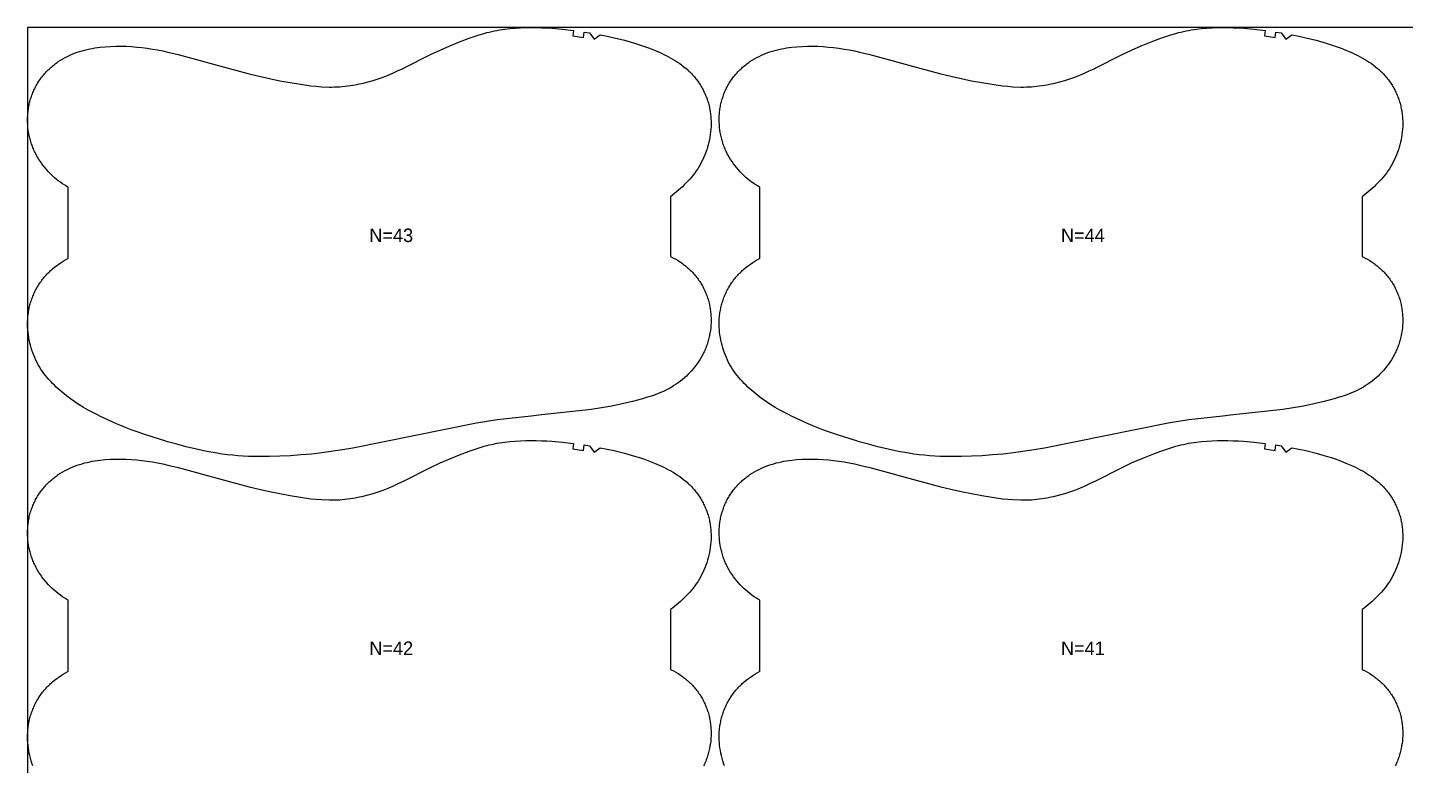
# Model space of a CAD drawing. Header units: inches. Extents: x 0 to 1785, y 0 to 1069.
# Drawn here: x 0 to 509, y 796 to 1069 of the extents above; entities that cross this region are included whole.
import ezdxf

# ---------------------------------------------------------------- set-up
doc = ezdxf.new("R2010")
doc.units = ezdxf.units.IN

msp = doc.modelspace()

# ---------------------------------------------------------------- linework, layer by layer
at = {"layer": '1'}
for points in [[(0.5, 0), (1785.3947, 0), (1785.3947, 1068.9509), (0.5, 1068.9509), (0.5, 0)], [(108.9878, 1047.1074), (111.8933, 1046.9882), (112.8624, 1046.9846), (113.8315, 1047.0011), (114.8002, 1047.0375), (115.7682, 1047.0936), (116.735, 1047.1689), (117.7003, 1047.2631), (118.6636, 1047.3757), (119.6247, 1047.5066), (120.5831, 1047.6551), (121.5385, 1047.8211), (122.4906, 1048.0039), (124.385, 1048.4185), (126.2651, 1048.8948), (128.13, 1049.429), (129.9785, 1050.0178), (131.8087, 1050.661), (133.6183, 1051.3587), (135.4051, 1052.1114), (137.1682, 1052.917), (138.9123, 1053.7644), (139.2795, 1053.9509), (149.2879, 1059.0361), (152.8118, 1060.6568), (156.3784, 1062.1827), (159.9761, 1063.6317), (163.6071, 1064.9973), (165.4371, 1065.6431), (167.2793, 1066.2521), (169.1359, 1066.8115), (170.0703, 1067.0687), (171.0092, 1067.3086), (171.9528, 1067.5301), (172.9007, 1067.7333), (173.8525, 1067.9187), (174.8077, 1068.0868), (176.7267, 1068.3727), (178.6541, 1068.595), (180.5866, 1068.758), (182.5228, 1068.8674), (184.4613, 1068.9296), (186.401, 1068.9509), (188.3407, 1068.9365), (190.2796, 1068.8866), (192.2171, 1068.8008), (194.1523, 1068.6783), (198.0148, 1068.3288), (202.1341, 1067.8421), (201.88, 1065.8583), (205.804, 1065.3193), (206.0969, 1067.2978), (208.0734, 1066.9927), (209.699, 1064.6909), (212.0126, 1066.2991), (214.5846, 1065.7793), (217.1455, 1065.2074), (220.9079, 1064.2654), (224.6389, 1063.2037), (226.4909, 1062.6254), (228.3305, 1062.0098), (230.1544, 1061.3508), (231.9591, 1060.6421), (233.741, 1059.878), (234.6221, 1059.4737), (235.4959, 1059.0537), (236.3618, 1058.6175), (237.2193, 1058.1646), (238.0677, 1057.6944), (238.9066, 1057.2063), (239.7352, 1056.6996), (240.5516, 1056.1735), (241.3541, 1055.6269), (242.1406, 1055.0586), (242.9092, 1054.4677), (243.6579, 1053.8531), (244.0241, 1053.5366), (244.3847, 1053.2137), (244.7394, 1052.8844), (245.0878, 1052.5485), (245.4299, 1052.2059), (245.7654, 1051.8567), (246.0943, 1051.5012), (246.4165, 1051.1394), (246.732, 1050.7715), (247.0405, 1050.3977), (247.3421, 1050.018), (247.6366, 1049.6328), (247.924, 1049.2421), (248.2042, 1048.8461), (248.477, 1048.4449), (248.7424, 1048.0387), (249.0003, 1047.6277), (249.2506, 1047.212), (249.4932, 1046.7917), (249.7281, 1046.3671), (249.9551, 1045.9383), (250.1742, 1045.5054), (250.3853, 1045.0686), (250.5883, 1044.628), (250.7833, 1044.1838), (250.97, 1043.7362), (251.1485, 1043.2852), (251.3187, 1042.8311), (251.4805, 1042.374), (251.6339, 1041.9141), (251.7788, 1041.4515), (251.9151, 1040.9863), (252.0427, 1040.5187), (252.1617, 1040.0489), (252.2719, 1039.577), (252.3733, 1039.1032), (252.4658, 1038.6276), (252.5494, 1038.1503), (252.6244, 1037.6716), (252.6906, 1037.1916), (252.7483, 1036.7104), (252.7974, 1036.2282), (252.8703, 1035.2613), (252.9099, 1034.2923), (252.9167, 1033.3222), (252.8915, 1032.3524), (252.8346, 1031.3841), (252.7467, 1030.4184), (252.6282, 1029.4561), (252.4796, 1028.4981), (252.3013, 1027.5451), (252.0938, 1026.5978), (251.8575, 1025.6571), (251.5929, 1024.7237), (251.3004, 1023.7984), (250.9803, 1022.8819), (250.6328, 1021.9755), (250.2578, 1021.0802), (249.8553, 1020.1974), (249.4253, 1019.3281), (248.9677, 1018.4736), (248.4825, 1017.635), (247.9697, 1016.8136), (247.4296, 1016.0102), (246.8636, 1015.2247), (246.2734, 1014.4567), (245.6606, 1013.7057), (245.0271, 1012.9715), (244.3744, 1012.2535), (243.7043, 1011.5513), (243.0185, 1010.8646), (242.3186, 1010.1929), (241.6054, 1009.5358), (240.8796, 1008.8926), (240.142, 1008.263), (238.6344, 1007.0423), (237.9167, 1006.498), (237.9167, 984.4287), (238.2142, 984.2874), (239.0759, 983.8432), (239.9229, 983.3705), (240.7536, 982.8696), (241.5668, 982.3405), (241.9664, 982.0656), (242.3611, 981.7837), (242.7507, 981.4949), (243.1351, 981.1993), (243.514, 980.8968), (243.8873, 980.5875), (244.2548, 980.2714), (244.6164, 979.9486), (244.9718, 979.619), (245.321, 979.2828), (245.6637, 978.9399), (245.9998, 978.5904), (246.3292, 978.2346), (246.6517, 977.8726), (246.9673, 977.5044), (247.2758, 977.1302), (247.5771, 976.7502), (247.871, 976.3646), (248.1575, 975.9733), (248.4364, 975.5767), (248.7076, 975.1747), (248.9709, 974.7677), (249.2263, 974.3556), (249.4737, 973.9386), (249.7128, 973.5169), (249.9436, 973.0907), (250.1659, 972.66), (250.3798, 972.225), (250.5852, 971.7859), (250.782, 971.3429), (250.9703, 970.8962), (251.15, 970.446), (251.3212, 969.9923), (251.4837, 969.5355), (251.6375, 969.0756), (251.7827, 968.613), (251.9192, 968.1476), (252.047, 967.6798), (252.1661, 967.2097), (252.2764, 966.7375), (252.3779, 966.2633), (252.4706, 965.7874), (252.5544, 965.3099), (252.6295, 964.831), (252.6958, 964.3508), (252.7533, 963.8695), (252.8021, 963.3872), (252.8423, 962.9041), (252.8738, 962.4203), (252.8967, 961.9359), (252.911, 961.4513), (252.9167, 960.9664), (252.914, 960.4814), (252.9027, 959.9965), (252.8549, 959.0276), (252.7734, 958.0608), (252.6586, 957.0974), (252.5105, 956.1386), (252.3292, 955.1856), (252.2261, 954.7117), (252.1147, 954.2398), (251.995, 953.7699), (251.8671, 953.3023), (251.7308, 952.8371), (251.5863, 952.3744), (251.4336, 951.9145), (251.2726, 951.4574), (251.1033, 951.0034), (250.9258, 950.5525), (250.7401, 950.105), (250.5463, 949.6609), (250.3445, 949.2204), (250.1349, 948.7835), (249.9175, 948.3503), (249.6926, 947.9209), (249.2205, 947.074), (248.7195, 946.2434), (248.1909, 945.43), (247.6355, 944.6344), (247.0544, 943.8575), (246.4487, 943.0999), (245.8191, 942.3623), (245.1663, 941.6452), (244.4912, 940.9492), (243.7945, 940.2748), (243.0768, 939.6227), (242.3391, 938.9933), (241.5821, 938.3872), (240.8064, 937.8049), (240.0132, 937.2468), (239.2033, 936.713), (238.3777, 936.2037), (237.9167, 935.9378), (237.5375, 935.7191), (236.6835, 935.2595), (235.8167, 934.825), (234.9382, 934.416), (234.0489, 934.032), (233.15, 933.6713), (232.2426, 933.3316), (231.3279, 933.0104), (229.4811, 932.4144), (227.6189, 931.8647), (223.8728, 930.8542), (220.1012, 929.9526), (216.3037, 929.1607), (212.4833, 928.4887), (208.644, 927.9393), (189.3636, 925.8304), (186.4449, 925.5), (173.9468, 924.0852), (166.2922, 922.8248), (120.6705, 913.5886), (116.8432, 912.9585), (109.1576, 911.8988), (105.303, 911.4648), (101.44, 911.1137), (97.5704, 910.8433), (93.6965, 910.6489), (89.8191, 910.5317), (85.9397, 910.5), (82.0619, 910.5844), (80.125, 910.6809), (78.1904, 910.8162), (76.2591, 910.9913), (74.3319, 911.2069), (72.4096, 911.463), (70.4925, 911.7572), (66.6749, 912.4464), (62.88, 913.2495), (59.1068, 914.149), (55.6466, 915.0514), (52.2046, 916.0201), (51.6229, 916.1908), (44.2231, 918.5204), (40.5524, 919.7785), (38.7315, 920.4457), (36.9251, 921.149), (35.1355, 921.893), (33.359, 922.6695), (27.1866, 925.5), (26.3034, 925.905), (24.5627, 926.7594), (22.848, 927.6618), (22.0031, 928.1358), (21.1669, 928.6254), (19.5204, 929.6486), (17.9077, 930.7263), (16.3282, 931.8533), (15.5, 932.4815), (14.7823, 933.0258), (13.2747, 934.2465), (12.5372, 934.8761), (11.8114, 935.5193), (11.0982, 936.1764), (10.3982, 936.8481), (9.7124, 937.5348), (9.0423, 938.237), (8.3897, 938.955), (7.7561, 939.6892), (7.1434, 940.4402), (6.5531, 941.2082), (5.9871, 941.9937), (5.447, 942.7971), (4.9343, 943.6185), (4.4491, 944.4571), (3.9915, 945.3116), (3.5614, 946.1809), (3.1589, 947.0637), (2.7839, 947.959), (2.4364, 948.8654), (2.1164, 949.7819), (1.8238, 950.7072), (1.5592, 951.6406), (1.3229, 952.5813), (1.1154, 953.5286), (0.9371, 954.4816), (0.7885, 955.4396), (0.6701, 956.4019), (0.5821, 957.3676), (0.5253, 958.3359), (0.5, 959.3057), (0.5069, 960.2758), (0.5465, 961.2448), (0.6194, 962.2117), (0.6685, 962.6939), (0.7261, 963.1751), (0.7924, 963.6551), (0.8673, 964.1338), (0.951, 964.6111), (1.0435, 965.0867), (1.1449, 965.5605), (1.2551, 966.0324), (1.374, 966.5022), (1.5017, 966.9698), (1.638, 967.435), (1.7828, 967.8976), (1.9362, 968.3575), (2.098, 968.8146), (2.2682, 969.2687), (2.4467, 969.7197), (2.6335, 970.1673), (2.8284, 970.6115), (3.0314, 971.0521), (3.2425, 971.4889), (3.4616, 971.9218), (3.6886, 972.3506), (3.9235, 972.7752), (4.1661, 973.1955), (4.4164, 973.6112), (4.6744, 974.0222), (4.9398, 974.4284), (5.2126, 974.8296), (5.4927, 975.2256), (5.7801, 975.6163), (6.0746, 976.0015), (6.3762, 976.3812), (6.6848, 976.755), (7.0002, 977.1229), (7.3224, 977.4847), (7.6513, 977.8402), (7.9869, 978.1894), (8.3289, 978.532), (8.6774, 978.8679), (9.032, 979.1972), (9.3926, 979.5201), (9.7589, 979.8366), (10.5076, 980.4512), (11.2761, 981.0421), (12.0626, 981.6104), (12.8651, 982.157), (13.6816, 982.6831), (14.5101, 983.1898), (15.349, 983.6779), (15.5, 983.7615), (15.5, 1009.9543), (15.039, 1010.2202), (14.2134, 1010.7295), (13.4035, 1011.2633), (12.6103, 1011.8214), (11.8347, 1012.4037), (11.0776, 1013.0098), (10.3399, 1013.6392), (9.6223, 1014.2913), (8.9255, 1014.9657), (8.2504, 1015.6617), (7.5977, 1016.3788), (6.968, 1017.1164), (6.3623, 1017.874), (5.7812, 1018.6509), (5.2259, 1019.4465), (4.6972, 1020.2599), (4.1963, 1021.0905), (3.7242, 1021.9374), (3.4992, 1022.3668), (3.2819, 1022.8), (3.0722, 1023.2369), (2.8704, 1023.6774), (2.6766, 1024.1215), (2.4909, 1024.569), (2.3134, 1025.0199), (2.1442, 1025.4739), (1.9831, 1025.931), (1.8304, 1026.3909), (1.6859, 1026.8536), (1.5497, 1027.3188), (1.4217, 1027.7864), (1.302, 1028.2563), (1.1906, 1028.7282), (1.0875, 1029.2021), (0.9062, 1030.1551), (0.7581, 1031.1139), (0.6433, 1032.0773), (0.5619, 1033.0441), (0.514, 1034.013), (0.5028, 1034.4979), (0.5, 1034.9829), (0.5058, 1035.4678), (0.5201, 1035.9524), (0.543, 1036.4368), (0.5745, 1036.9206), (0.6146, 1037.4037), (0.6634, 1037.886), (0.721, 1038.3673), (0.7873, 1038.8475), (0.8623, 1039.3264), (0.9462, 1039.8039), (1.0389, 1040.2798), (1.1404, 1040.754), (1.2507, 1041.2262), (1.3697, 1041.6963), (1.4975, 1042.1641), (1.634, 1042.6295), (1.7792, 1043.0921), (1.9331, 1043.552), (2.0956, 1044.0088), (2.2667, 1044.4625), (2.4464, 1044.9127), (2.6347, 1045.3594), (2.8316, 1045.8024), (3.037, 1046.2415), (3.2508, 1046.6765), (3.4732, 1047.1072), (3.704, 1047.5334), (3.9431, 1047.9551), (4.1904, 1048.3721), (4.4458, 1048.7842), (4.7091, 1049.1912), (4.9803, 1049.5932), (5.2592, 1049.9898), (5.5457, 1050.3811), (5.8396, 1050.7667), (6.1409, 1051.1467), (6.4494, 1051.5209), (6.765, 1051.8891), (7.0875, 1052.2511), (7.4169, 1052.6069), (7.753, 1052.9564), (8.0957, 1053.2993), (8.4449, 1053.6355), (8.8004, 1053.9651), (9.1619, 1054.2879), (9.5295, 1054.604), (9.9028, 1054.9133), (10.2817, 1055.2158), (10.666, 1055.5114), (11.0556, 1055.8002), (11.4503, 1056.0821), (11.8499, 1056.357), (12.6631, 1056.8861), (13.4939, 1057.387), (14.3408, 1057.8597), (15.2026, 1058.3039), (16.0781, 1058.72), (16.9662, 1059.1083), (17.8659, 1059.4693), (18.7761, 1059.8032), (19.6957, 1060.1106), (20.6236, 1060.3917), (21.5589, 1060.647), (22.5004, 1060.877), (23.4474, 1061.0828), (24.3993, 1061.2656), (25.3555, 1061.4267), (26.3153, 1061.5674), (27.278, 1061.6889), (29.2095, 1061.8794), (31.1456, 1062.0068), (33.0839, 1062.0737), (35.023, 1062.0815), (36.9613, 1062.0314), (38.8973, 1061.9252), (40.8301, 1061.7667), (42.7589, 1061.5603), (44.6829, 1061.3103), (46.6012, 1061.0203), (48.5128, 1060.6903), (50.4167, 1060.3196), (52.3116, 1059.9075), (56.0753, 1058.972), (74.6284, 1053.9509), (82.2867, 1051.8783), (86.0547, 1050.9562), (89.8389, 1050.1032), (93.6392, 1049.3256), (97.4536, 1048.6203), (101.2805, 1047.9899), (105.1244, 1047.469), (107.054, 1047.2637), (108.9878, 1047.1074)], [(364.4008, 1047.1074), (367.3063, 1046.9882), (368.2754, 1046.9846), (369.2445, 1047.0011), (370.2132, 1047.0375), (371.1812, 1047.0936), (372.148, 1047.1689), (373.1133, 1047.2631), (374.0766, 1047.3757), (375.0377, 1047.5066), (375.9961, 1047.6551), (376.9515, 1047.8211), (377.9036, 1048.0039), (379.798, 1048.4185), (381.6781, 1048.8948), (383.543, 1049.429), (385.3915, 1050.0178), (387.2217, 1050.661), (389.0313, 1051.3587), (390.8181, 1052.1114), (392.5812, 1052.917), (394.3253, 1053.7644), (394.6925, 1053.9509), (404.7009, 1059.0361), (408.2248, 1060.6568), (411.7914, 1062.1827), (415.3891, 1063.6317), (419.0201, 1064.9973), (420.8501, 1065.6431), (422.6923, 1066.2521), (424.5489, 1066.8115), (425.4833, 1067.0687), (426.4222, 1067.3086), (427.3658, 1067.5301), (428.3137, 1067.7333), (429.2655, 1067.9187), (430.2207, 1068.0868), (432.1397, 1068.3727), (434.0671, 1068.595), (435.9996, 1068.758), (437.9358, 1068.8674), (439.8743, 1068.9296), (441.814, 1068.9509), (443.7537, 1068.9365), (445.6926, 1068.8866), (447.6301, 1068.8008), (449.5653, 1068.6783), (453.4278, 1068.3288), (457.5471, 1067.8421), (457.293, 1065.8583), (461.217, 1065.3193), (461.5099, 1067.2978), (463.4864, 1066.9927), (465.112, 1064.6909), (467.4256, 1066.2991), (469.9976, 1065.7793), (472.5585, 1065.2074), (476.3209, 1064.2654), (480.0519, 1063.2037), (481.9039, 1062.6254), (483.7435, 1062.0098), (485.5674, 1061.3508), (487.3721, 1060.6421), (489.154, 1059.878), (490.0351, 1059.4737), (490.9089, 1059.0537), (491.7748, 1058.6175), (492.6323, 1058.1646), (493.4807, 1057.6944), (494.3196, 1057.2063), (495.1482, 1056.6996), (495.9646, 1056.1735), (496.7671, 1055.6269), (497.5536, 1055.0586), (498.3222, 1054.4677), (499.0709, 1053.8531), (499.4371, 1053.5366), (499.7977, 1053.2137), (500.1524, 1052.8844), (500.5008, 1052.5485), (500.8429, 1052.2059), (501.1784, 1051.8567), (501.5073, 1051.5012), (501.8295, 1051.1394), (502.145, 1050.7715), (502.4535, 1050.3977), (502.7551, 1050.018), (503.0496, 1049.6328), (503.337, 1049.2421), (503.6172, 1048.8461), (503.89, 1048.4449), (504.1554, 1048.0387), (504.4133, 1047.6277), (504.6636, 1047.212), (504.9062, 1046.7917), (505.1411, 1046.3671), (505.3681, 1045.9383), (505.5872, 1045.5054), (505.7983, 1045.0686), (506.0013, 1044.628), (506.1963, 1044.1838), (506.383, 1043.7362), (506.5615, 1043.2852), (506.7317, 1042.8311), (506.8935, 1042.374), (507.0469, 1041.9141), (507.1918, 1041.4515), (507.3281, 1040.9863), (507.4557, 1040.5187), (507.5747, 1040.0489), (507.6849, 1039.577), (507.7863, 1039.1032), (507.8788, 1038.6276), (507.9624, 1038.1503), (508.0374, 1037.6716), (508.1036, 1037.1916), (508.1613, 1036.7104), (508.2104, 1036.2282), (508.2833, 1035.2613), (508.3229, 1034.2923), (508.3297, 1033.3222), (508.3045, 1032.3524), (508.2476, 1031.3841), (508.1597, 1030.4184), (508.0412, 1029.4561), (507.8926, 1028.4981), (507.7143, 1027.5451), (507.5068, 1026.5978), (507.2705, 1025.6571), (507.0059, 1024.7237), (506.7134, 1023.7984), (506.3933, 1022.8819), (506.0458, 1021.9755), (505.6708, 1021.0802), (505.2683, 1020.1974), (504.8383, 1019.3281), (504.3807, 1018.4736), (503.8955, 1017.635), (503.3827, 1016.8136), (502.8426, 1016.0102), (502.2766, 1015.2247), (501.6864, 1014.4567), (501.0736, 1013.7057), (500.4401, 1012.9715), (499.7874, 1012.2535), (499.1173, 1011.5513), (498.4315, 1010.8646), (497.7316, 1010.1929), (497.0184, 1009.5358), (496.2926, 1008.8926), (495.555, 1008.263), (494.0474, 1007.0423), (493.3297, 1006.498), (493.3297, 984.4287), (493.6272, 984.2874), (494.4889, 983.8432), (495.3359, 983.3705), (496.1666, 982.8696), (496.9798, 982.3405), (497.3794, 982.0656), (497.7741, 981.7837), (498.1637, 981.4949), (498.5481, 981.1993), (498.927, 980.8968), (499.3003, 980.5875), (499.6678, 980.2714), (500.0294, 979.9486), (500.3848, 979.619), (500.734, 979.2828), (501.0767, 978.9399), (501.4128, 978.5904), (501.7422, 978.2346), (502.0647, 977.8726), (502.3803, 977.5044), (502.6888, 977.1302), (502.9901, 976.7502), (503.284, 976.3646), (503.5705, 975.9733), (503.8494, 975.5767), (504.1206, 975.1747), (504.3839, 974.7677), (504.6393, 974.3556), (504.8867, 973.9386), (505.1258, 973.5169), (505.3566, 973.0907), (505.5789, 972.66), (505.7928, 972.225), (505.9982, 971.7859), (506.195, 971.3429), (506.3833, 970.8962), (506.563, 970.446), (506.7342, 969.9923), (506.8967, 969.5355), (507.0505, 969.0756), (507.1957, 968.613), (507.3322, 968.1476), (507.46, 967.6798), (507.5791, 967.2097), (507.6894, 966.7375), (507.7909, 966.2633), (507.8836, 965.7874), (507.9674, 965.3099), (508.0425, 964.831), (508.1088, 964.3508), (508.1663, 963.8695), (508.2151, 963.3872), (508.2553, 962.9041), (508.2868, 962.4203), (508.3097, 961.9359), (508.324, 961.4513), (508.3297, 960.9664), (508.327, 960.4814), (508.3157, 959.9965), (508.2679, 959.0276), (508.1864, 958.0608), (508.0716, 957.0974), (507.9235, 956.1386), (507.7422, 955.1856), (507.6391, 954.7117), (507.5277, 954.2398), (507.408, 953.7699), (507.2801, 953.3023), (507.1438, 952.8371), (506.9993, 952.3744), (506.8466, 951.9145), (506.6856, 951.4574), (506.5163, 951.0034), (506.3388, 950.5525), (506.1531, 950.105), (505.9593, 949.6609), (505.7575, 949.2204), (505.5479, 948.7835), (505.3305, 948.3503), (505.1056, 947.9209), (504.6335, 947.074), (504.1325, 946.2434), (503.6039, 945.43), (503.0485, 944.6344), (502.4674, 943.8575), (501.8617, 943.0999), (501.2321, 942.3623), (500.5793, 941.6452), (499.9042, 940.9492), (499.2075, 940.2748), (498.4898, 939.6227), (497.7521, 938.9933), (496.9951, 938.3872), (496.2194, 937.8049), (495.4262, 937.2468), (494.6163, 936.713), (493.7907, 936.2037), (493.3297, 935.9378), (492.9505, 935.7191), (492.0965, 935.2595), (491.2297, 934.825), (490.3512, 934.416), (489.4619, 934.032), (488.563, 933.6713), (487.6556, 933.3316), (486.7409, 933.0104), (484.8941, 932.4144), (483.0319, 931.8647), (479.2858, 930.8542), (475.5142, 929.9526), (471.7167, 929.1607), (467.8963, 928.4887), (464.057, 927.9393), (444.7766, 925.8304), (441.8579, 925.5), (429.3598, 924.0852), (421.7052, 922.8248), (376.0835, 913.5886), (372.2562, 912.9585), (364.5706, 911.8988), (360.716, 911.4648), (356.853, 911.1137), (352.9834, 910.8433), (349.1095, 910.6489), (345.2321, 910.5317), (341.3527, 910.5), (337.4749, 910.5844), (335.538, 910.6809), (333.6034, 910.8162), (331.6721, 910.9913), (329.7449, 911.2069), (327.8226, 911.463), (325.9055, 911.7572), (322.0879, 912.4464), (318.293, 913.2495), (314.5198, 914.149), (311.0596, 915.0514), (307.6176, 916.0201), (307.0359, 916.1908), (299.6361, 918.5204), (295.9654, 919.7785), (294.1445, 920.4457), (292.3381, 921.149), (290.5485, 921.893), (288.772, 922.6695), (282.5996, 925.5), (281.7164, 925.905), (279.9757, 926.7594), (278.261, 927.6618), (277.4161, 928.1358), (276.5799, 928.6254), (274.9334, 929.6486), (273.3207, 930.7263), (271.7412, 931.8533), (270.913, 932.4815), (270.1953, 933.0258), (268.6877, 934.2465), (267.9502, 934.8761), (267.2244, 935.5193), (266.5112, 936.1764), (265.8112, 936.8481), (265.1254, 937.5348), (264.4553, 938.237), (263.8027, 938.955), (263.1691, 939.6892), (262.5564, 940.4402), (261.9661, 941.2082), (261.4001, 941.9937), (260.86, 942.7971), (260.3473, 943.6185), (259.8621, 944.4571), (259.4045, 945.3116), (258.9744, 946.1809), (258.5719, 947.0637), (258.1969, 947.959), (257.8494, 948.8654), (257.5294, 949.7819), (257.2368, 950.7072), (256.9722, 951.6406), (256.7359, 952.5813), (256.5284, 953.5286), (256.3501, 954.4816), (256.2015, 955.4396), (256.0831, 956.4019), (255.9951, 957.3676), (255.9383, 958.3359), (255.913, 959.3057), (255.9199, 960.2758), (255.9595, 961.2448), (256.0324, 962.2117), (256.0815, 962.6939), (256.1391, 963.1751), (256.2054, 963.6551), (256.2803, 964.1338), (256.364, 964.6111), (256.4565, 965.0867), (256.5579, 965.5605), (256.6681, 966.0324), (256.787, 966.5022), (256.9147, 966.9698), (257.051, 967.435), (257.1958, 967.8976), (257.3492, 968.3575), (257.511, 968.8146), (257.6812, 969.2687), (257.8597, 969.7197), (258.0465, 970.1673), (258.2414, 970.6115), (258.4444, 971.0521), (258.6555, 971.4889), (258.8746, 971.9218), (259.1016, 972.3506), (259.3365, 972.7752), (259.5791, 973.1955), (259.8294, 973.6112), (260.0874, 974.0222), (260.3528, 974.4284), (260.6256, 974.8296), (260.9057, 975.2256), (261.1931, 975.6163), (261.4876, 976.0015), (261.7892, 976.3812), (262.0978, 976.755), (262.4132, 977.1229), (262.7354, 977.4847), (263.0643, 977.8402), (263.3999, 978.1894), (263.7419, 978.532), (264.0904, 978.8679), (264.445, 979.1972), (264.8056, 979.5201), (265.1719, 979.8366), (265.9206, 980.4512), (266.6891, 981.0421), (267.4756, 981.6104), (268.2781, 982.157), (269.0946, 982.6831), (269.9231, 983.1898), (270.762, 983.6779), (270.913, 983.7615), (270.913, 1009.9543), (270.452, 1010.2202), (269.6264, 1010.7295), (268.8165, 1011.2633), (268.0233, 1011.8214), (267.2477, 1012.4037), (266.4906, 1013.0098), (265.7529, 1013.6392), (265.0353, 1014.2913), (264.3385, 1014.9657), (263.6634, 1015.6617), (263.0107, 1016.3788), (262.381, 1017.1164), (261.7753, 1017.874), (261.1942, 1018.6509), (260.6389, 1019.4465), (260.1102, 1020.2599), (259.6093, 1021.0905), (259.1372, 1021.9374), (258.9122, 1022.3668), (258.6949, 1022.8), (258.4852, 1023.2369), (258.2834, 1023.6774), (258.0896, 1024.1215), (257.9039, 1024.569), (257.7264, 1025.0199), (257.5572, 1025.4739), (257.3961, 1025.931), (257.2434, 1026.3909), (257.0989, 1026.8536), (256.9627, 1027.3188), (256.8347, 1027.7864), (256.715, 1028.2563), (256.6036, 1028.7282), (256.5005, 1029.2021), (256.3192, 1030.1551), (256.1711, 1031.1139), (256.0563, 1032.0773), (255.9749, 1033.0441), (255.927, 1034.013), (255.9158, 1034.4979), (255.913, 1034.9829), (255.9188, 1035.4678), (255.9331, 1035.9524), (255.956, 1036.4368), (255.9875, 1036.9206), (256.0276, 1037.4037), (256.0764, 1037.886), (256.134, 1038.3673), (256.2003, 1038.8475), (256.2753, 1039.3264), (256.3592, 1039.8039), (256.4519, 1040.2798), (256.5534, 1040.754), (256.6637, 1041.2262), (256.7827, 1041.6963), (256.9105, 1042.1641), (257.047, 1042.6295), (257.1922, 1043.0921), (257.3461, 1043.552), (257.5086, 1044.0088), (257.6797, 1044.4625), (257.8594, 1044.9127), (258.0477, 1045.3594), (258.2446, 1045.8024), (258.45, 1046.2415), (258.6638, 1046.6765), (258.8862, 1047.1072), (259.117, 1047.5334), (259.3561, 1047.9551), (259.6034, 1048.3721), (259.8588, 1048.7842), (260.1221, 1049.1912), (260.3933, 1049.5932), (260.6722, 1049.9898), (260.9587, 1050.3811), (261.2526, 1050.7667), (261.5539, 1051.1467), (261.8624, 1051.5209), (262.178, 1051.8891), (262.5005, 1052.2511), (262.8299, 1052.6069), (263.166, 1052.9564), (263.5087, 1053.2993), (263.8579, 1053.6355), (264.2134, 1053.9651), (264.5749, 1054.2879), (264.9425, 1054.604), (265.3158, 1054.9133), (265.6947, 1055.2158), (266.079, 1055.5114), (266.4686, 1055.8002), (266.8633, 1056.0821), (267.2629, 1056.357), (268.0761, 1056.8861), (268.9069, 1057.387), (269.7538, 1057.8597), (270.6156, 1058.3039), (271.4911, 1058.72), (272.3792, 1059.1083), (273.2789, 1059.4693), (274.1891, 1059.8032), (275.1087, 1060.1106), (276.0366, 1060.3917), (276.9719, 1060.647), (277.9134, 1060.877), (278.8604, 1061.0828), (279.8123, 1061.2656), (280.7685, 1061.4267), (281.7283, 1061.5674), (282.691, 1061.6889), (284.6225, 1061.8794), (286.5586, 1062.0068), (288.4969, 1062.0737), (290.436, 1062.0815), (292.3743, 1062.0314), (294.3103, 1061.9252), (296.2431, 1061.7667), (298.1719, 1061.5603), (300.0959, 1061.3103), (302.0142, 1061.0203), (303.9258, 1060.6903), (305.8297, 1060.3196), (307.7246, 1059.9075), (311.4883, 1058.972), (330.0414, 1053.9509), (337.6997, 1051.8783), (341.4677, 1050.9562), (345.2519, 1050.1032), (349.0522, 1049.3256), (352.8666, 1048.6203), (356.6935, 1047.9899), (360.5374, 1047.469), (362.467, 1047.2637), (364.4008, 1047.1074)]]:
    msp.add_lwpolyline(points, close=True, dxfattribs=at)
for points in [[(2.4364, 796.3654), (2.1164, 797.2819), (1.8238, 798.2072), (1.5592, 799.1406), (1.3229, 800.0813), (1.1154, 801.0286), (0.9371, 801.9816), (0.7885, 802.9396), (0.6701, 803.9019), (0.5821, 804.8676), (0.5253, 805.8359), (0.5, 806.8057), (0.5069, 807.7758), (0.5465, 808.7448), (0.6194, 809.7117), (0.6685, 810.1939), (0.7261, 810.6751), (0.7924, 811.1551), (0.8673, 811.6338), (0.951, 812.1111), (1.0435, 812.5867), (1.1449, 813.0605), (1.2551, 813.5324), (1.374, 814.0022), (1.5017, 814.4698), (1.638, 814.935), (1.7828, 815.3976), (1.9362, 815.8575), (2.098, 816.3146), (2.2682, 816.7687), (2.4467, 817.2197), (2.6335, 817.6673), (2.8284, 818.1115), (3.0314, 818.5521), (3.2425, 818.9889), (3.4616, 819.4218), (3.6886, 819.8506), (3.9235, 820.2752), (4.1661, 820.6955), (4.4164, 821.1112), (4.6744, 821.5222), (4.9398, 821.9284), (5.2126, 822.3296), (5.4927, 822.7256), (5.7801, 823.1163), (6.0746, 823.5015), (6.3762, 823.8812), (6.6848, 824.255), (7.0002, 824.6229), (7.3224, 824.9847), (7.6513, 825.3402), (7.9869, 825.6894), (8.3289, 826.032), (8.6774, 826.3679), (9.032, 826.6972), (9.3926, 827.0201), (9.7589, 827.3366), (10.5076, 827.9512), (11.2761, 828.5421), (12.0626, 829.1104), (12.8651, 829.657), (13.6816, 830.1831), (14.5101, 830.6898), (15.349, 831.1779), (15.5, 831.2615), (15.5, 857.4543), (15.039, 857.7202), (14.2134, 858.2295), (13.4035, 858.7633), (12.6103, 859.3214), (11.8347, 859.9037), (11.0776, 860.5098), (10.3399, 861.1392), (9.6223, 861.7913), (8.9255, 862.4657), (8.2504, 863.1617), (7.5977, 863.8788), (6.968, 864.6164), (6.3623, 865.374), (5.7812, 866.1509), (5.2259, 866.9465), (4.6972, 867.7599), (4.1963, 868.5905), (3.7242, 869.4374), (3.4992, 869.8668), (3.2819, 870.3), (3.0722, 870.7369), (2.8704, 871.1774), (2.6766, 871.6215), (2.4909, 872.069), (2.3134, 872.5199), (2.1442, 872.9739), (1.9831, 873.431), (1.8304, 873.8909), (1.6859, 874.3536), (1.5497, 874.8188), (1.4217, 875.2864), (1.302, 875.7563), (1.1906, 876.2282), (1.0875, 876.7021), (0.9062, 877.6551), (0.7581, 878.6139), (0.6433, 879.5773), (0.5619, 880.5441), (0.514, 881.513), (0.5028, 881.9979), (0.5, 882.4829), (0.5058, 882.9678), (0.5201, 883.4524), (0.543, 883.9368), (0.5745, 884.4206), (0.6146, 884.9037), (0.6634, 885.386), (0.721, 885.8673), (0.7873, 886.3475), (0.8623, 886.8264), (0.9462, 887.3039), (1.0389, 887.7798), (1.1404, 888.254), (1.2507, 888.7262), (1.3697, 889.1963), (1.4975, 889.6641), (1.634, 890.1295), (1.7792, 890.5921), (1.9331, 891.052), (2.0956, 891.5088), (2.2667, 891.9625), (2.4464, 892.4127), (2.6347, 892.8594), (2.8316, 893.3024), (3.037, 893.7415), (3.2508, 894.1765), (3.4732, 894.6072), (3.704, 895.0334), (3.9431, 895.4551), (4.1904, 895.8721), (4.4458, 896.2842), (4.7091, 896.6912), (4.9803, 897.0932), (5.2592, 897.4898), (5.5457, 897.8811), (5.8396, 898.2667), (6.1409, 898.6467), (6.4494, 899.0209), (6.765, 899.3891), (7.0875, 899.7511), (7.4169, 900.1069), (7.753, 900.4564), (8.0957, 900.7993), (8.4449, 901.1355), (8.8004, 901.4651), (9.1619, 901.7879), (9.5295, 902.104), (9.9028, 902.4133), (10.2817, 902.7158), (10.666, 903.0114), (11.0556, 903.3002), (11.4503, 903.5821), (11.8499, 903.857), (12.6631, 904.3861), (13.4939, 904.887), (14.3408, 905.3597), (15.2026, 905.8039), (16.0781, 906.22), (16.9662, 906.6083), (17.8659, 906.9693), (18.7761, 907.3032), (19.6957, 907.6106), (20.6236, 907.8917), (21.5589, 908.147), (22.5004, 908.377), (23.4474, 908.5828), (24.3993, 908.7656), (25.3555, 908.9267), (26.3153, 909.0674), (27.278, 909.1889), (29.2095, 909.3794), (31.1456, 909.5068), (33.0839, 909.5737), (35.023, 909.5815), (36.9613, 909.5314), (38.8973, 909.4252), (40.8301, 909.2667), (42.7589, 909.0603), (44.6829, 908.8103), (46.6012, 908.5203), (48.5128, 908.1903), (50.4167, 907.8196), (52.3116, 907.4075), (56.0753, 906.472), (74.6284, 901.4509), (82.2867, 899.3783), (86.0547, 898.4562), (89.8389, 897.6032), (93.6392, 896.8256), (97.4536, 896.1203), (101.2805, 895.4899), (105.1244, 894.969), (107.054, 894.7637), (108.9878, 894.6074), (108.9878, 894.6074), (111.8933, 894.4882), (112.8624, 894.4846), (113.8315, 894.5011), (114.8002, 894.5375), (115.7682, 894.5936), (116.735, 894.6689), (117.7003, 894.7631), (118.6636, 894.8757), (119.6247, 895.0066), (120.5831, 895.1551), (121.5385, 895.3211), (122.4906, 895.5039), (124.385, 895.9185), (126.2651, 896.3948), (128.13, 896.929), (129.9785, 897.5178), (131.8087, 898.161), (133.6183, 898.8587), (135.4051, 899.6114), (137.1682, 900.417), (138.9123, 901.2644), (139.2795, 901.4509), (149.2879, 906.5361), (152.8118, 908.1568), (156.3784, 909.6827), (159.9761, 911.1317), (163.6071, 912.4973), (165.4371, 913.1431), (167.2793, 913.7521), (169.1359, 914.3115), (170.0703, 914.5687), (171.0092, 914.8086), (171.9528, 915.0301), (172.9007, 915.2333), (173.8525, 915.4187), (174.8077, 915.5868), (176.7267, 915.8727), (178.6541, 916.095), (180.5866, 916.258), (182.5228, 916.3674), (184.4613, 916.4296), (186.401, 916.4509), (188.3407, 916.4365), (190.2796, 916.3866), (192.2171, 916.3008), (194.1523, 916.1783), (198.0148, 915.8288), (202.1341, 915.3421), (201.88, 913.3583), (205.804, 912.8193), (206.0969, 914.7978), (208.0734, 914.4927), (209.699, 912.1909), (212.0126, 913.7991), (214.5846, 913.2793), (217.1455, 912.7074), (220.9079, 911.7654), (224.6389, 910.7037), (226.4909, 910.1254), (228.3305, 909.5098), (230.1544, 908.8508), (231.9591, 908.1421), (233.741, 907.378), (234.6221, 906.9737), (235.4959, 906.5537), (236.3618, 906.1175), (237.2193, 905.6646), (238.0677, 905.1944), (238.9066, 904.7063), (239.7352, 904.1996), (240.5516, 903.6735), (241.3541, 903.1269), (242.1406, 902.5586), (242.9092, 901.9677), (243.6579, 901.3531), (244.0241, 901.0366), (244.3847, 900.7137), (244.7394, 900.3844), (245.0878, 900.0485), (245.4299, 899.7059), (245.7654, 899.3567), (246.0943, 899.0012), (246.4165, 898.6394), (246.732, 898.2715), (247.0405, 897.8977), (247.3421, 897.518), (247.6366, 897.1328), (247.924, 896.7421), (248.2042, 896.3461), (248.477, 895.9449), (248.7424, 895.5387), (249.0003, 895.1277), (249.2506, 894.712), (249.4932, 894.2917), (249.7281, 893.8671), (249.9551, 893.4383), (250.1742, 893.0054), (250.3853, 892.5686), (250.5883, 892.128), (250.7833, 891.6838), (250.97, 891.2362), (251.1485, 890.7852), (251.3187, 890.3311), (251.4805, 889.874), (251.6339, 889.4141), (251.7788, 888.9515), (251.9151, 888.4863), (252.0427, 888.0187), (252.1617, 887.5489), (252.2719, 887.077), (252.3733, 886.6032), (252.4658, 886.1276), (252.5494, 885.6503), (252.6244, 885.1716), (252.6906, 884.6916), (252.7483, 884.2104), (252.7974, 883.7282), (252.8703, 882.7613), (252.9099, 881.7923), (252.9167, 880.8222), (252.8915, 879.8524), (252.8346, 878.8841), (252.7467, 877.9184), (252.6282, 876.9561), (252.4796, 875.9981), (252.3013, 875.0451), (252.0938, 874.0978), (251.8575, 873.1571), (251.5929, 872.2237), (251.3004, 871.2984), (250.9803, 870.3819), (250.6328, 869.4755), (250.2578, 868.5802), (249.8553, 867.6974), (249.4253, 866.8281), (248.9677, 865.9736), (248.4825, 865.135), (247.9697, 864.3136), (247.4296, 863.5102), (246.8636, 862.7247), (246.2734, 861.9567), (245.6606, 861.2057), (245.0271, 860.4715), (244.3744, 859.7535), (243.7043, 859.0513), (243.0185, 858.3646), (242.3186, 857.6929), (241.6054, 857.0358), (240.8796, 856.3926), (240.142, 855.763), (238.6344, 854.5423), (237.9167, 853.998), (237.9167, 831.9287), (238.2142, 831.7874), (239.0759, 831.3432), (239.9229, 830.8705), (240.7536, 830.3696), (241.5668, 829.8405), (241.9664, 829.5656), (242.3611, 829.2837), (242.7507, 828.9949), (243.1351, 828.6993), (243.514, 828.3968), (243.8873, 828.0875), (244.2548, 827.7714), (244.6164, 827.4486), (244.9718, 827.119), (245.321, 826.7828), (245.6637, 826.4399), (245.9998, 826.0904), (246.3292, 825.7346), (246.6517, 825.3726), (246.9673, 825.0044), (247.2758, 824.6302), (247.5771, 824.2502), (247.871, 823.8646), (248.1575, 823.4733), (248.4364, 823.0767), (248.7076, 822.6747), (248.9709, 822.2677), (249.2263, 821.8556), (249.4737, 821.4386), (249.7128, 821.0169), (249.9436, 820.5907), (250.1659, 820.16), (250.3798, 819.725), (250.5852, 819.2859), (250.782, 818.8429), (250.9703, 818.3962), (251.15, 817.946), (251.3212, 817.4923), (251.4837, 817.0355), (251.6375, 816.5756), (251.7827, 816.113), (251.9192, 815.6476), (252.047, 815.1798), (252.1661, 814.7097), (252.2764, 814.2375), (252.3779, 813.7633), (252.4706, 813.2874), (252.5544, 812.8099), (252.6295, 812.331), (252.6958, 811.8508), (252.7533, 811.3695), (252.8021, 810.8872), (252.8423, 810.4041), (252.8738, 809.9203), (252.8967, 809.4359), (252.911, 808.9513), (252.9167, 808.4664), (252.914, 807.9814), (252.9027, 807.4965), (252.8549, 806.5276), (252.7734, 805.5608), (252.6586, 804.5974), (252.5105, 803.6386), (252.3292, 802.6856), (252.2261, 802.2117), (252.1147, 801.7398), (251.995, 801.2699), (251.8671, 800.8023), (251.7308, 800.3371), (251.5863, 799.8744), (251.4336, 799.4145), (251.2726, 798.9574), (251.1033, 798.5034), (250.9258, 798.0525), (250.7401, 797.605), (250.5463, 797.1609), (250.3445, 796.7204), (250.1349, 796.2835)], [(257.8494, 796.3654), (257.5294, 797.2819), (257.2368, 798.2072), (256.9722, 799.1406), (256.7359, 800.0813), (256.5284, 801.0286), (256.3501, 801.9816), (256.2015, 802.9396), (256.0831, 803.9019), (255.9951, 804.8676), (255.9383, 805.8359), (255.913, 806.8057), (255.9199, 807.7758), (255.9595, 808.7448), (256.0324, 809.7117), (256.0815, 810.1939), (256.1391, 810.6751), (256.2054, 811.1551), (256.2803, 811.6338), (256.364, 812.1111), (256.4565, 812.5867), (256.5579, 813.0605), (256.6681, 813.5324), (256.787, 814.0022), (256.9147, 814.4698), (257.051, 814.935), (257.1958, 815.3976), (257.3492, 815.8575), (257.511, 816.3146), (257.6812, 816.7687), (257.8597, 817.2197), (258.0465, 817.6673), (258.2414, 818.1115), (258.4444, 818.5521), (258.6555, 818.9889), (258.8746, 819.4218), (259.1016, 819.8506), (259.3365, 820.2752), (259.5791, 820.6955), (259.8294, 821.1112), (260.0874, 821.5222), (260.3528, 821.9284), (260.6256, 822.3296), (260.9057, 822.7256), (261.1931, 823.1163), (261.4876, 823.5015), (261.7892, 823.8812), (262.0978, 824.255), (262.4132, 824.6229), (262.7354, 824.9847), (263.0643, 825.3402), (263.3999, 825.6894), (263.7419, 826.032), (264.0904, 826.3679), (264.445, 826.6972), (264.8056, 827.0201), (265.1719, 827.3366), (265.9206, 827.9512), (266.6891, 828.5421), (267.4756, 829.1104), (268.2781, 829.657), (269.0946, 830.1831), (269.9231, 830.6898), (270.762, 831.1779), (270.913, 831.2615), (270.913, 857.4543), (270.452, 857.7202), (269.6264, 858.2295), (268.8165, 858.7633), (268.0233, 859.3214), (267.2477, 859.9037), (266.4906, 860.5098), (265.7529, 861.1392), (265.0353, 861.7913), (264.3385, 862.4657), (263.6634, 863.1617), (263.0107, 863.8788), (262.381, 864.6164), (261.7753, 865.374), (261.1942, 866.1509), (260.6389, 866.9465), (260.1102, 867.7599), (259.6093, 868.5905), (259.1372, 869.4374), (258.9122, 869.8668), (258.6949, 870.3), (258.4852, 870.7369), (258.2834, 871.1774), (258.0896, 871.6215), (257.9039, 872.069), (257.7264, 872.5199), (257.5572, 872.9739), (257.3961, 873.431), (257.2434, 873.8909), (257.0989, 874.3536), (256.9627, 874.8188), (256.8347, 875.2864), (256.715, 875.7563), (256.6036, 876.2282), (256.5005, 876.7021), (256.3192, 877.6551), (256.1711, 878.6139), (256.0563, 879.5773), (255.9749, 880.5441), (255.927, 881.513), (255.9158, 881.9979), (255.913, 882.4829), (255.9188, 882.9678), (255.9331, 883.4524), (255.956, 883.9368), (255.9875, 884.4206), (256.0276, 884.9037), (256.0764, 885.386), (256.134, 885.8673), (256.2003, 886.3475), (256.2753, 886.8264), (256.3592, 887.3039), (256.4519, 887.7798), (256.5534, 888.254), (256.6637, 888.7262), (256.7827, 889.1963), (256.9105, 889.6641), (257.047, 890.1295), (257.1922, 890.5921), (257.3461, 891.052), (257.5086, 891.5088), (257.6797, 891.9625), (257.8594, 892.4127), (258.0477, 892.8594), (258.2446, 893.3024), (258.45, 893.7415), (258.6638, 894.1765), (258.8862, 894.6072), (259.117, 895.0334), (259.3561, 895.4551), (259.6034, 895.8721), (259.8588, 896.2842), (260.1221, 896.6912), (260.3933, 897.0932), (260.6722, 897.4898), (260.9587, 897.8811), (261.2526, 898.2667), (261.5539, 898.6467), (261.8624, 899.0209), (262.178, 899.3891), (262.5005, 899.7511), (262.8299, 900.1069), (263.166, 900.4564), (263.5087, 900.7993), (263.8579, 901.1355), (264.2134, 901.4651), (264.5749, 901.7879), (264.9425, 902.104), (265.3158, 902.4133), (265.6947, 902.7158), (266.079, 903.0114), (266.4686, 903.3002), (266.8633, 903.5821), (267.2629, 903.857), (268.0761, 904.3861), (268.9069, 904.887), (269.7538, 905.3597), (270.6156, 905.8039), (271.4911, 906.22), (272.3792, 906.6083), (273.2789, 906.9693), (274.1891, 907.3032), (275.1087, 907.6106), (276.0366, 907.8917), (276.9719, 908.147), (277.9134, 908.377), (278.8604, 908.5828), (279.8123, 908.7656), (280.7685, 908.9267), (281.7283, 909.0674), (282.691, 909.1889), (284.6225, 909.3794), (286.5586, 909.5068), (288.4969, 909.5737), (290.436, 909.5815), (292.3743, 909.5314), (294.3103, 909.4252), (296.2431, 909.2667), (298.1719, 909.0603), (300.0959, 908.8103), (302.0142, 908.5203), (303.9258, 908.1903), (305.8297, 907.8196), (307.7246, 907.4075), (311.4883, 906.472), (330.0414, 901.4509), (337.6997, 899.3783), (341.4677, 898.4562), (345.2519, 897.6032), (349.0522, 896.8256), (352.8666, 896.1203), (356.6935, 895.4899), (360.5374, 894.969), (362.467, 894.7637), (364.4008, 894.6074), (364.4008, 894.6074), (367.3063, 894.4882), (368.2754, 894.4846), (369.2445, 894.5011), (370.2132, 894.5375), (371.1812, 894.5936), (372.148, 894.6689), (373.1133, 894.7631), (374.0766, 894.8757), (375.0377, 895.0066), (375.9961, 895.1551), (376.9515, 895.3211), (377.9036, 895.5039), (379.798, 895.9185), (381.6781, 896.3948), (383.543, 896.929), (385.3915, 897.5178), (387.2217, 898.161), (389.0313, 898.8587), (390.8181, 899.6114), (392.5812, 900.417), (394.3253, 901.2644), (394.6925, 901.4509), (404.7009, 906.5361), (408.2248, 908.1568), (411.7914, 909.6827), (415.3891, 911.1317), (419.0201, 912.4973), (420.8501, 913.1431), (422.6923, 913.7521), (424.5489, 914.3115), (425.4833, 914.5687), (426.4222, 914.8086), (427.3658, 915.0301), (428.3137, 915.2333), (429.2655, 915.4187), (430.2207, 915.5868), (432.1397, 915.8727), (434.0671, 916.095), (435.9996, 916.258), (437.9358, 916.3674), (439.8743, 916.4296), (441.814, 916.4509), (443.7537, 916.4365), (445.6926, 916.3866), (447.6301, 916.3008), (449.5653, 916.1783), (453.4278, 915.8288), (457.5471, 915.3421), (457.293, 913.3583), (461.217, 912.8193), (461.5099, 914.7978), (463.4864, 914.4927), (465.112, 912.1909), (467.4256, 913.7991), (469.9976, 913.2793), (472.5585, 912.7074), (476.3209, 911.7654), (480.0519, 910.7037), (481.9039, 910.1254), (483.7435, 909.5098), (485.5674, 908.8508), (487.3721, 908.1421), (489.154, 907.378), (490.0351, 906.9737), (490.9089, 906.5537), (491.7748, 906.1175), (492.6323, 905.6646), (493.4807, 905.1944), (494.3196, 904.7063), (495.1482, 904.1996), (495.9646, 903.6735), (496.7671, 903.1269), (497.5536, 902.5586), (498.3222, 901.9677), (499.0709, 901.3531), (499.4371, 901.0366), (499.7977, 900.7137), (500.1524, 900.3844), (500.5008, 900.0485), (500.8429, 899.7059), (501.1784, 899.3567), (501.5073, 899.0012), (501.8295, 898.6394), (502.145, 898.2715), (502.4535, 897.8977), (502.7551, 897.518), (503.0496, 897.1328), (503.337, 896.7421), (503.6172, 896.3461), (503.89, 895.9449), (504.1554, 895.5387), (504.4133, 895.1277), (504.6636, 894.712), (504.9062, 894.2917), (505.1411, 893.8671), (505.3681, 893.4383), (505.5872, 893.0054), (505.7983, 892.5686), (506.0013, 892.128), (506.1963, 891.6838), (506.383, 891.2362), (506.5615, 890.7852), (506.7317, 890.3311), (506.8935, 889.874), (507.0469, 889.4141), (507.1918, 888.9515), (507.3281, 888.4863), (507.4557, 888.0187), (507.5747, 887.5489), (507.6849, 887.077), (507.7863, 886.6032), (507.8788, 886.1276), (507.9624, 885.6503), (508.0374, 885.1716), (508.1036, 884.6916), (508.1613, 884.2104), (508.2104, 883.7282), (508.2833, 882.7613), (508.3229, 881.7923), (508.3297, 880.8222), (508.3045, 879.8524), (508.2476, 878.8841), (508.1597, 877.9184), (508.0412, 876.9561), (507.8926, 875.9981), (507.7143, 875.0451), (507.5068, 874.0978), (507.2705, 873.1571), (507.0059, 872.2237), (506.7134, 871.2984), (506.3933, 870.3819), (506.0458, 869.4755), (505.6708, 868.5802), (505.2683, 867.6974), (504.8383, 866.8281), (504.3807, 865.9736), (503.8955, 865.135), (503.3827, 864.3136), (502.8426, 863.5102), (502.2766, 862.7247), (501.6864, 861.9567), (501.0736, 861.2057), (500.4401, 860.4715), (499.7874, 859.7535), (499.1173, 859.0513), (498.4315, 858.3646), (497.7316, 857.6929), (497.0184, 857.0358), (496.2926, 856.3926), (495.555, 855.763), (494.0474, 854.5423), (493.3297, 853.998), (493.3297, 831.9287), (493.6272, 831.7874), (494.4889, 831.3432), (495.3359, 830.8705), (496.1666, 830.3696), (496.9798, 829.8405), (497.3794, 829.5656), (497.7741, 829.2837), (498.1637, 828.9949), (498.5481, 828.6993), (498.927, 828.3968), (499.3003, 828.0875), (499.6678, 827.7714), (500.0294, 827.4486), (500.3848, 827.119), (500.734, 826.7828), (501.0767, 826.4399), (501.4128, 826.0904), (501.7422, 825.7346), (502.0647, 825.3726), (502.3803, 825.0044), (502.6888, 824.6302), (502.9901, 824.2502), (503.284, 823.8646), (503.5705, 823.4733), (503.8494, 823.0767), (504.1206, 822.6747), (504.3839, 822.2677), (504.6393, 821.8556), (504.8867, 821.4386), (505.1258, 821.0169), (505.3566, 820.5907), (505.5789, 820.16), (505.7928, 819.725), (505.9982, 819.2859), (506.195, 818.8429), (506.3833, 818.3962), (506.563, 817.946), (506.7342, 817.4923), (506.8967, 817.0355), (507.0505, 816.5756), (507.1957, 816.113), (507.3322, 815.6476), (507.46, 815.1798), (507.5791, 814.7097), (507.6894, 814.2375), (507.7909, 813.7633), (507.8836, 813.2874), (507.9674, 812.8099), (508.0425, 812.331), (508.1088, 811.8508), (508.1663, 811.3695), (508.2151, 810.8872), (508.2553, 810.4041), (508.2868, 809.9203), (508.3097, 809.4359), (508.324, 808.9513), (508.3297, 808.4664), (508.327, 807.9814), (508.3157, 807.4965), (508.2679, 806.5276), (508.1864, 805.5608), (508.0716, 804.5974), (507.9235, 803.6386), (507.7422, 802.6856), (507.6391, 802.2117), (507.5277, 801.7398), (507.408, 801.2699), (507.2801, 800.8023), (507.1438, 800.3371), (506.9993, 799.8744), (506.8466, 799.4145), (506.6856, 798.9574), (506.5163, 798.5034), (506.3388, 798.0525), (506.1531, 797.605), (505.9593, 797.1609), (505.7575, 796.7204), (505.5479, 796.2835)]]:
    msp.add_lwpolyline(points, dxfattribs=at)

# ---------------------------------------------------------------- texts
for s, p in [('N=43', (126.7084, 989.7255)), ('N=44', (382.1214, 989.7255)), ('N=42', (126.7084, 837.2255)), ('N=41', (382.1214, 837.2255))]:
    msp.add_text(s, height=5, dxfattribs=at).set_placement(p)

doc.saveas('drawing.dxf')
